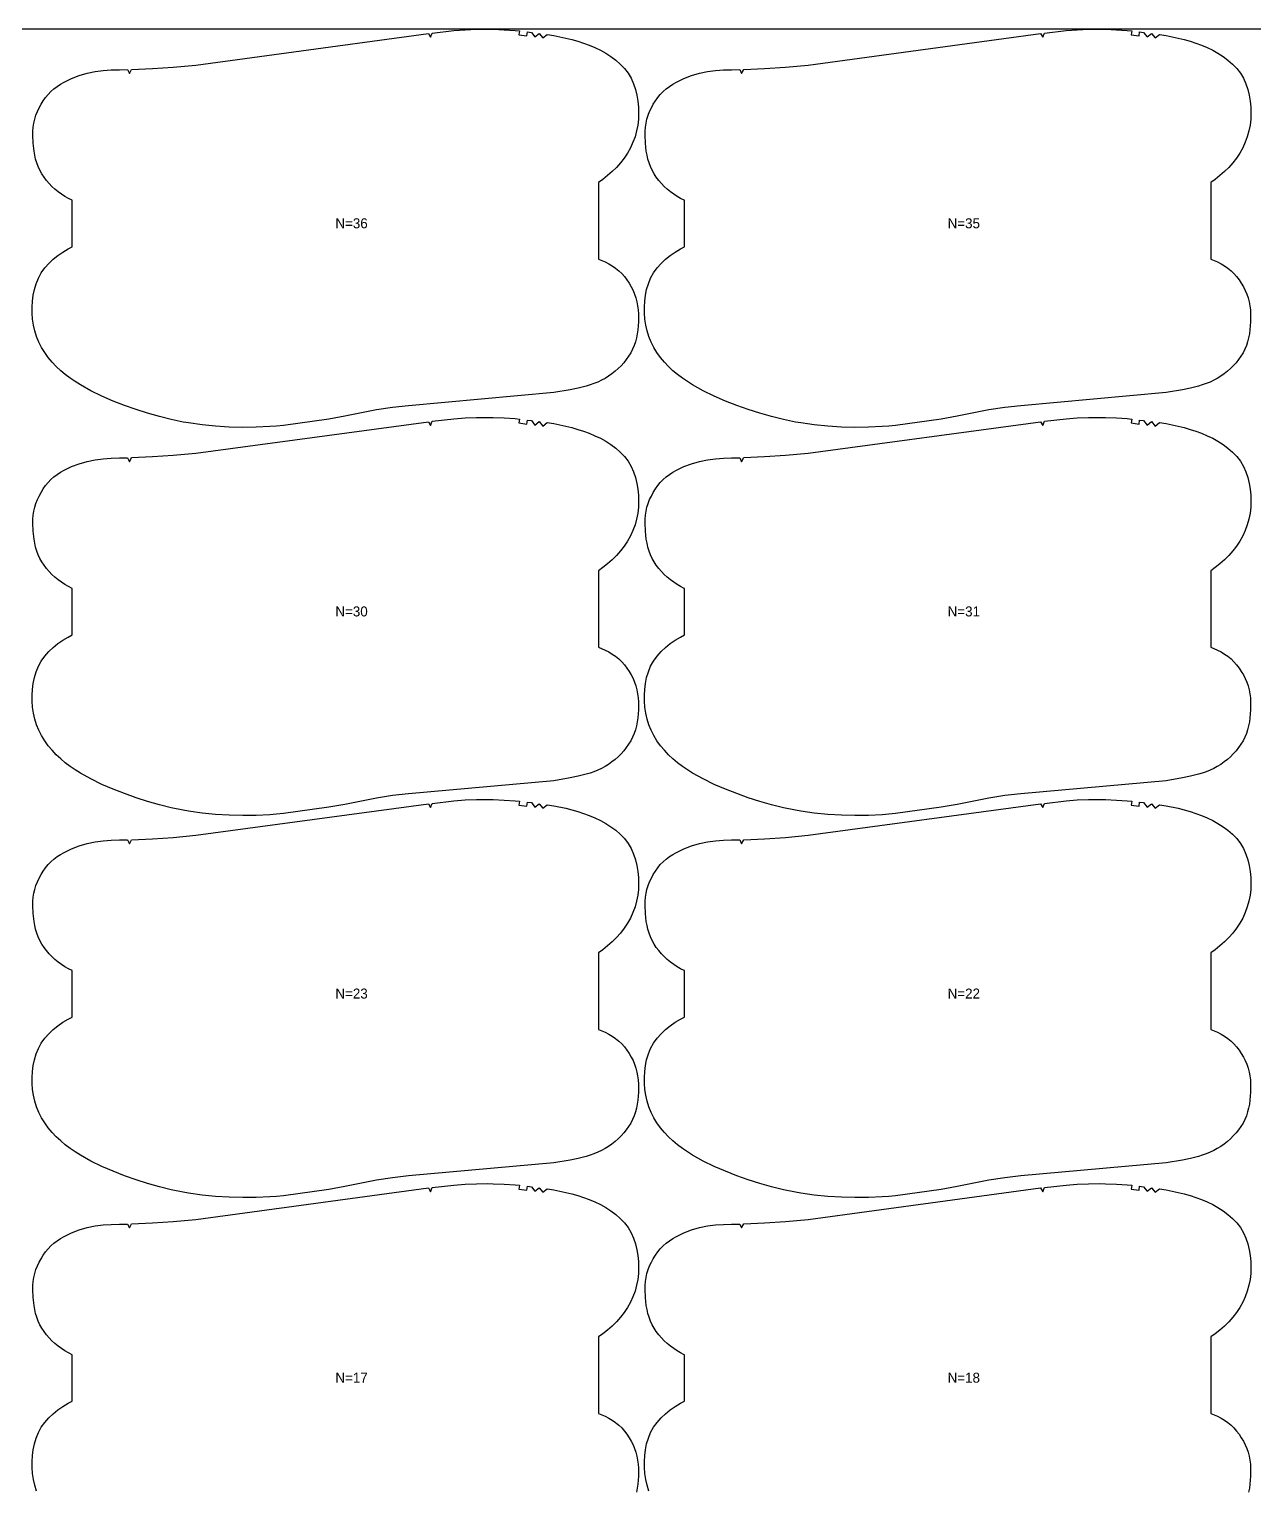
# Model space of a CAD drawing. Header units: inches. Extents: x 0 to 2044, y -95 to 1069.
# Drawn here: x 917 to 1528, y 338 to 1069 of the extents above; entities that cross this region are included whole.
import ezdxf

# ---------------------------------------------------------------- set-up
doc = ezdxf.new("R2010")
doc.units = ezdxf.units.IN

msp = doc.modelspace()

# ---------------------------------------------------------------- linework, layer by layer
at = {"layer": '1'}
for points in [[(-0.2087, -94.9028), (2044.4475, -94.9028), (2044.4475, 1069.0008), (-0.2087, 1069.0008), (-0.2087, -94.9028)], [(1159.3145, 1068.3598), (1161.5194, 1068.1671), (1161.2687, 1066.1828), (1165.2371, 1065.6814), (1165.4879, 1067.6656), (1167.4721, 1067.4149), (1169.2056, 1065.1799), (1171.4405, 1066.9134), (1173.174, 1064.6785), (1175.409, 1066.412), (1178.7821, 1065.8581), (1184.7616, 1064.6025), (1187.7246, 1063.8545), (1190.6623, 1063.0165), (1193.5659, 1062.08), (1196.4277, 1061.0288), (1199.237, 1059.8463), (1201.979, 1058.5212), (1204.6341, 1057.0459), (1207.1873, 1055.4099), (1209.6222, 1053.5983), (1211.8983, 1051.6032), (1213.9753, 1049.4206), (1215.8151, 1047.0361), (1217.3586, 1044.465), (1218.599, 1041.7332), (1219.5537, 1038.8964), (1220.2562, 1035.9871), (1220.7362, 1033.0329), (1221.0123, 1030.0547), (1221.0961, 1027.0719), (1220.9773, 1024.0821), (1220.642, 1021.1091), (1220.0829, 1018.1731), (1219.2862, 1015.2816), (1218.2504, 1012.4702), (1216.984, 1009.748), (1215.5079, 1007.1307), (1213.838, 1004.6193), (1211.9941, 1002.2294), (1209.9919, 999.9677), (1207.8502, 997.83), (1205.5889, 995.8114), (1203.2273, 993.906), (1201.0961, 992.3367), (1201.0961, 954.114), (1204.321, 952.7006), (1206.1501, 951.7526), (1207.9178, 950.7103), (1209.6008, 949.5579), (1211.1759, 948.2797), (1212.6243, 946.868), (1213.9534, 945.3383), (1215.1749, 943.7141), (1216.3006, 942.0188), (1217.3373, 940.2709), (1218.2691, 938.4747), (1219.0755, 936.6297), (1219.7358, 934.7353), (1220.2367, 932.7908), (1220.5913, 930.8097), (1220.8202, 928.8059), (1220.9444, 926.7927), (1220.9367, 922.768), (1220.6094, 918.7573), (1220.3282, 916.7627), (1219.9513, 914.7836), (1219.4582, 912.8327), (1218.8284, 910.9228), (1218.0554, 909.0832), (1217.1401, 907.3004), (1216.094, 905.5787), (1214.9288, 903.9223), (1213.656, 902.3355), (1212.2874, 900.8225), (1210.8345, 899.3876), (1209.3089, 898.035), (1207.7032, 896.7564), (1206.035, 895.5731), (1204.3042, 894.4916), (1202.5107, 893.5187), (1200.6566, 892.6579), (1198.752, 891.8983), (1196.8094, 891.2264), (1194.8411, 890.6279), (1190.8552, 889.6027), (1186.8294, 888.7569), (1178.711, 887.3645), (1106.1482, 880.8132), (1098.1059, 879.9199), (1090.1068, 878.6943), (1074.2379, 875.5355), (1066.278, 874.0943), (1043.5282, 870.9218), (1040.1521, 870.5956), (1036.7666, 870.3614), (1029.9892, 870.0689), (1023.2065, 870), (1016.4224, 870.1628), (1009.6489, 870.5675), (1002.9025, 871.2397), (996.1848, 872.1915), (993.5001, 872.6673), (987.5159, 873.8985), (981.579, 875.3644), (975.7067, 877.0451), (969.8912, 878.9066), (964.1336, 880.9337), (958.4481, 883.1438), (952.8476, 885.5705), (947.3773, 888.2549), (942.0763, 891.238), (939.504, 892.8543), (936.9979, 894.5666), (934.5706, 896.3875), (932.2395, 898.3252), (930.0237, 900.386), (927.943, 902.5756), (926.016, 904.899), (924.2585, 907.35), (922.6911, 909.9135), (921.3294, 912.5893), (920.1951, 915.3625), (919.2969, 918.2241), (918.6346, 921.1385), (918.1946, 924.0979), (917.9705, 927.0817), (917.949, 930.0655), (918.1199, 933.0516), (918.4954, 936.0209), (919.0948, 938.9531), (919.9489, 941.8219), (921.0921, 944.5958), (922.544, 947.2197), (924.2985, 949.6676), (926.2972, 951.922), (928.5015, 953.9963), (930.871, 955.8926), (933.3649, 957.6176), (935.9663, 959.1856), (937.949, 960.2316), (937.949, 983.4799), (937.9168, 983.4935), (936.09, 984.4025), (934.3222, 985.4223), (932.6133, 986.546), (930.9635, 987.7672), (929.3911, 989.0651), (927.8885, 990.4479), (926.4674, 991.9117), (925.1395, 993.4526), (923.9165, 995.0669), (922.8104, 996.7506), (921.8327, 998.5), (920.9953, 1000.3112), (920.2986, 1002.1977), (919.7369, 1004.13), (919.2904, 1006.0945), (918.939, 1008.078), (918.4705, 1012.0746), (918.3209, 1016.0965), (918.374, 1018.1129), (918.5321, 1020.1236), (918.8165, 1022.1158), (919.2485, 1024.0768), (919.8416, 1025.9934), (920.5824, 1027.8657), (921.4503, 1029.6936), (922.4247, 1031.477), (923.4899, 1033.211), (924.6534, 1034.8772), (925.9277, 1036.4528), (927.3254, 1037.9148), (928.8544, 1039.2477), (930.4957, 1040.4588), (932.2256, 1041.5628), (934.0201, 1042.5747), (937.7268, 1044.3577), (941.5657, 1045.8292), (945.5062, 1046.9857), (949.5178, 1047.8236), (953.5072, 1048.3468), (957.526, 1048.6346), (961.5649, 1048.7633), (965.6143, 1048.8094), (966.5627, 1046.8378), (967.6182, 1048.8877), (978.0786, 1049.3995), (988.5294, 1050.0795), (999.791, 1051.1214), (1115.9908, 1066.8341), (1117.1, 1064.953), (1117.9763, 1067.0717), (1128.7054, 1068.3005), (1134.3391, 1068.7653), (1139.9876, 1068.963), (1145.6451, 1069.0008), (1148.3738, 1068.9629), (1153.8463, 1068.7014), (1159.3145, 1068.3598)], [(1465.2975, 1068.3598), (1467.5024, 1068.1671), (1467.2517, 1066.1828), (1471.2201, 1065.6814), (1471.4709, 1067.6656), (1473.4551, 1067.4149), (1475.1886, 1065.1799), (1477.4235, 1066.9134), (1479.157, 1064.6785), (1481.392, 1066.412), (1484.7651, 1065.8581), (1490.7446, 1064.6025), (1493.7076, 1063.8545), (1496.6453, 1063.0165), (1499.5489, 1062.08), (1502.4107, 1061.0288), (1505.22, 1059.8463), (1507.962, 1058.5212), (1510.6171, 1057.0459), (1513.1703, 1055.4099), (1515.6052, 1053.5983), (1517.8813, 1051.6032), (1519.9583, 1049.4206), (1521.7981, 1047.0361), (1523.3416, 1044.465), (1524.582, 1041.7332), (1525.5367, 1038.8964), (1526.2392, 1035.9871), (1526.7192, 1033.0329), (1526.9953, 1030.0547), (1527.0791, 1027.0719), (1526.9603, 1024.0821), (1526.625, 1021.1091), (1526.0659, 1018.1731), (1525.2692, 1015.2816), (1524.2334, 1012.4702), (1522.967, 1009.748), (1521.4909, 1007.1307), (1519.821, 1004.6193), (1517.9771, 1002.2294), (1515.9749, 999.9677), (1513.8332, 997.83), (1511.5719, 995.8114), (1509.2103, 993.906), (1507.0791, 992.3367), (1507.0791, 954.114), (1510.304, 952.7006), (1512.1331, 951.7526), (1513.9008, 950.7103), (1515.5838, 949.5579), (1517.1589, 948.2797), (1518.6073, 946.868), (1519.9364, 945.3383), (1521.1579, 943.7141), (1522.2836, 942.0188), (1523.3203, 940.2709), (1524.2521, 938.4747), (1525.0585, 936.6297), (1525.7188, 934.7353), (1526.2197, 932.7908), (1526.5743, 930.8097), (1526.8032, 928.8059), (1526.9274, 926.7927), (1526.9197, 922.768), (1526.5924, 918.7573), (1526.3112, 916.7627), (1525.9343, 914.7836), (1525.4412, 912.8327), (1524.8114, 910.9228), (1524.0384, 909.0832), (1523.1231, 907.3004), (1522.077, 905.5787), (1520.9118, 903.9223), (1519.639, 902.3355), (1518.2704, 900.8225), (1516.8175, 899.3876), (1515.2919, 898.035), (1513.6862, 896.7564), (1512.018, 895.5731), (1510.2872, 894.4916), (1508.4937, 893.5187), (1506.6396, 892.6579), (1504.735, 891.8983), (1502.7924, 891.2264), (1500.8241, 890.6279), (1496.8382, 889.6027), (1492.8124, 888.7569), (1484.694, 887.3645), (1412.1312, 880.8132), (1404.0889, 879.9199), (1396.0898, 878.6943), (1380.2209, 875.5355), (1372.261, 874.0943), (1349.5112, 870.9218), (1346.1351, 870.5956), (1342.7496, 870.3614), (1335.9722, 870.0689), (1329.1895, 870), (1322.4054, 870.1628), (1315.6319, 870.5675), (1308.8855, 871.2397), (1302.1678, 872.1915), (1299.4831, 872.6673), (1293.4989, 873.8985), (1287.562, 875.3644), (1281.6897, 877.0451), (1275.8742, 878.9066), (1270.1166, 880.9337), (1264.4311, 883.1438), (1258.8306, 885.5705), (1253.3603, 888.2549), (1248.0593, 891.238), (1245.487, 892.8543), (1242.9809, 894.5666), (1240.5536, 896.3875), (1238.2225, 898.3252), (1236.0067, 900.386), (1233.926, 902.5756), (1231.999, 904.899), (1230.2415, 907.35), (1228.6741, 909.9135), (1227.3124, 912.5893), (1226.1781, 915.3625), (1225.2799, 918.2241), (1224.6176, 921.1385), (1224.1776, 924.0979), (1223.9535, 927.0817), (1223.932, 930.0655), (1224.1029, 933.0516), (1224.4784, 936.0209), (1225.0778, 938.9531), (1225.9319, 941.8219), (1227.0751, 944.5958), (1228.527, 947.2197), (1230.2815, 949.6676), (1232.2802, 951.922), (1234.4845, 953.9963), (1236.854, 955.8926), (1239.3479, 957.6176), (1241.9493, 959.1856), (1243.932, 960.2316), (1243.932, 983.4799), (1243.8998, 983.4935), (1242.073, 984.4025), (1240.3052, 985.4223), (1238.5963, 986.546), (1236.9465, 987.7672), (1235.3741, 989.0651), (1233.8715, 990.4479), (1232.4504, 991.9117), (1231.1225, 993.4526), (1229.8995, 995.0669), (1228.7934, 996.7506), (1227.8157, 998.5), (1226.9783, 1000.3112), (1226.2816, 1002.1977), (1225.7199, 1004.13), (1225.2734, 1006.0945), (1224.922, 1008.078), (1224.4535, 1012.0746), (1224.3039, 1016.0965), (1224.357, 1018.1129), (1224.5151, 1020.1236), (1224.7995, 1022.1158), (1225.2315, 1024.0768), (1225.8246, 1025.9934), (1226.5654, 1027.8657), (1227.4333, 1029.6936), (1228.4077, 1031.477), (1229.4729, 1033.211), (1230.6364, 1034.8772), (1231.9107, 1036.4528), (1233.3084, 1037.9148), (1234.8374, 1039.2477), (1236.4787, 1040.4588), (1238.2086, 1041.5628), (1240.0031, 1042.5747), (1243.7098, 1044.3577), (1247.5487, 1045.8292), (1251.4892, 1046.9857), (1255.5008, 1047.8236), (1259.4902, 1048.3468), (1263.509, 1048.6346), (1267.5479, 1048.7633), (1271.5973, 1048.8094), (1272.5457, 1046.8378), (1273.6012, 1048.8877), (1284.0616, 1049.3995), (1294.5124, 1050.0795), (1305.774, 1051.1214), (1421.9738, 1066.8341), (1423.083, 1064.953), (1423.9593, 1067.0717), (1434.6884, 1068.3005), (1440.3221, 1068.7653), (1445.9706, 1068.963), (1451.6281, 1069.0008), (1454.3568, 1068.9629), (1459.8293, 1068.7014), (1465.2975, 1068.3598)], [(1159.3145, 874.3598), (1161.5194, 874.1671), (1161.2687, 872.1828), (1165.2371, 871.6814), (1165.4879, 873.6656), (1167.4721, 873.4149), (1169.2056, 871.1799), (1171.4405, 872.9134), (1173.174, 870.6785), (1175.409, 872.412), (1178.7821, 871.8581), (1184.7616, 870.6025), (1187.7246, 869.8545), (1190.6623, 869.0165), (1193.5659, 868.08), (1196.4277, 867.0288), (1199.237, 865.8463), (1201.979, 864.5212), (1204.6341, 863.0459), (1207.1873, 861.4099), (1209.6222, 859.5983), (1211.8983, 857.6032), (1213.9753, 855.4206), (1215.8151, 853.0361), (1217.3586, 850.465), (1218.599, 847.7332), (1219.5537, 844.8964), (1220.2562, 841.9871), (1220.7362, 839.0329), (1221.0123, 836.0547), (1221.0961, 833.0719), (1220.9773, 830.0821), (1220.642, 827.1091), (1220.0829, 824.1731), (1219.2862, 821.2816), (1218.2504, 818.4702), (1216.984, 815.748), (1215.5079, 813.1307), (1213.838, 810.6193), (1211.9941, 808.2294), (1209.9919, 805.9677), (1207.8502, 803.83), (1205.5889, 801.8114), (1203.2273, 799.906), (1201.0961, 798.3367), (1201.0961, 760.114), (1204.321, 758.7006), (1206.1501, 757.7526), (1207.9178, 756.7103), (1209.6008, 755.5579), (1211.1759, 754.2797), (1212.6243, 752.868), (1213.9534, 751.3383), (1215.1749, 749.7141), (1216.3006, 748.0188), (1217.3373, 746.2709), (1218.2691, 744.4747), (1219.0755, 742.6297), (1219.7358, 740.7353), (1220.2367, 738.7908), (1220.5913, 736.8097), (1220.8202, 734.8059), (1220.9444, 732.7927), (1220.9367, 728.768), (1220.6094, 724.7573), (1220.3282, 722.7627), (1219.9513, 720.7836), (1219.4582, 718.8327), (1218.8284, 716.9228), (1218.0554, 715.0832), (1217.1401, 713.3004), (1216.094, 711.5787), (1214.9288, 709.9223), (1213.656, 708.3355), (1212.2874, 706.8225), (1210.8345, 705.3876), (1209.3089, 704.035), (1207.7032, 702.7564), (1206.035, 701.5731), (1204.3042, 700.4916), (1202.5107, 699.5187), (1200.6566, 698.6579), (1198.752, 697.8983), (1196.8094, 697.2264), (1194.8411, 696.6279), (1190.8552, 695.6027), (1186.8294, 694.7569), (1178.711, 693.3645), (1106.1482, 686.8132), (1098.1059, 685.9199), (1090.1068, 684.6943), (1074.2379, 681.5355), (1066.278, 680.0943), (1043.5282, 676.9218), (1040.1521, 676.5956), (1036.7666, 676.3614), (1029.9892, 676.0689), (1023.2065, 676), (1016.4224, 676.1628), (1009.6489, 676.5675), (1002.9025, 677.2397), (996.1848, 678.1915), (993.5001, 678.6673), (987.5159, 679.8985), (981.579, 681.3644), (975.7067, 683.0451), (969.8912, 684.9066), (964.1336, 686.9337), (958.4481, 689.1438), (952.8476, 691.5705), (947.3773, 694.2549), (942.0763, 697.238), (939.504, 698.8543), (936.9979, 700.5666), (934.5706, 702.3875), (932.2395, 704.3252), (930.0237, 706.386), (927.943, 708.5756), (926.016, 710.899), (924.2585, 713.35), (922.6911, 715.9135), (921.3294, 718.5893), (920.1951, 721.3625), (919.2969, 724.2241), (918.6346, 727.1385), (918.1946, 730.0979), (917.9705, 733.0817), (917.949, 736.0655), (918.1199, 739.0516), (918.4954, 742.0209), (919.0948, 744.9531), (919.9489, 747.8219), (921.0921, 750.5958), (922.544, 753.2197), (924.2985, 755.6676), (926.2972, 757.922), (928.5015, 759.9963), (930.871, 761.8926), (933.3649, 763.6176), (935.9663, 765.1856), (937.949, 766.2316), (937.949, 789.4799), (937.9168, 789.4935), (936.09, 790.4025), (934.3222, 791.4223), (932.6133, 792.546), (930.9635, 793.7672), (929.3911, 795.0651), (927.8885, 796.4479), (926.4674, 797.9117), (925.1395, 799.4526), (923.9165, 801.0669), (922.8104, 802.7506), (921.8327, 804.5), (920.9953, 806.3112), (920.2986, 808.1977), (919.7369, 810.13), (919.2904, 812.0945), (918.939, 814.078), (918.4705, 818.0746), (918.3209, 822.0965), (918.374, 824.1129), (918.5321, 826.1236), (918.8165, 828.1158), (919.2485, 830.0768), (919.8416, 831.9934), (920.5824, 833.8657), (921.4503, 835.6936), (922.4247, 837.477), (923.4899, 839.211), (924.6534, 840.8772), (925.9277, 842.4528), (927.3254, 843.9148), (928.8544, 845.2477), (930.4957, 846.4588), (932.2256, 847.5628), (934.0201, 848.5747), (937.7268, 850.3577), (941.5657, 851.8292), (945.5062, 852.9857), (949.5178, 853.8236), (953.5072, 854.3468), (957.526, 854.6346), (961.5649, 854.7633), (965.6143, 854.8094), (966.5627, 852.8378), (967.6182, 854.8877), (978.0786, 855.3995), (988.5294, 856.0795), (999.791, 857.1214), (1115.9908, 872.8341), (1117.1, 870.953), (1117.9763, 873.0717), (1128.7054, 874.3005), (1134.3391, 874.7653), (1139.9876, 874.963), (1145.6451, 875.0008), (1148.3738, 874.9629), (1153.8463, 874.7014), (1159.3145, 874.3598)], [(1465.2975, 874.3598), (1467.5024, 874.1671), (1467.2517, 872.1828), (1471.2201, 871.6814), (1471.4709, 873.6656), (1473.4551, 873.4149), (1475.1886, 871.1799), (1477.4235, 872.9134), (1479.157, 870.6785), (1481.392, 872.412), (1484.7651, 871.8581), (1490.7446, 870.6025), (1493.7076, 869.8545), (1496.6453, 869.0165), (1499.5489, 868.08), (1502.4107, 867.0288), (1505.22, 865.8463), (1507.962, 864.5212), (1510.6171, 863.0459), (1513.1703, 861.4099), (1515.6052, 859.5983), (1517.8813, 857.6032), (1519.9583, 855.4206), (1521.7981, 853.0361), (1523.3416, 850.465), (1524.582, 847.7332), (1525.5367, 844.8964), (1526.2392, 841.9871), (1526.7192, 839.0329), (1526.9953, 836.0547), (1527.0791, 833.0719), (1526.9603, 830.0821), (1526.625, 827.1091), (1526.0659, 824.1731), (1525.2692, 821.2816), (1524.2334, 818.4702), (1522.967, 815.748), (1521.4909, 813.1307), (1519.821, 810.6193), (1517.9771, 808.2294), (1515.9749, 805.9677), (1513.8332, 803.83), (1511.5719, 801.8114), (1509.2103, 799.906), (1507.0791, 798.3367), (1507.0791, 760.114), (1510.304, 758.7006), (1512.1331, 757.7526), (1513.9008, 756.7103), (1515.5838, 755.5579), (1517.1589, 754.2797), (1518.6073, 752.868), (1519.9364, 751.3383), (1521.1579, 749.7141), (1522.2836, 748.0188), (1523.3203, 746.2709), (1524.2521, 744.4747), (1525.0585, 742.6297), (1525.7188, 740.7353), (1526.2197, 738.7908), (1526.5743, 736.8097), (1526.8032, 734.8059), (1526.9274, 732.7927), (1526.9197, 728.768), (1526.5924, 724.7573), (1526.3112, 722.7627), (1525.9343, 720.7836), (1525.4412, 718.8327), (1524.8114, 716.9228), (1524.0384, 715.0832), (1523.1231, 713.3004), (1522.077, 711.5787), (1520.9118, 709.9223), (1519.639, 708.3355), (1518.2704, 706.8225), (1516.8175, 705.3876), (1515.2919, 704.035), (1513.6862, 702.7564), (1512.018, 701.5731), (1510.2872, 700.4916), (1508.4937, 699.5187), (1506.6396, 698.6579), (1504.735, 697.8983), (1502.7924, 697.2264), (1500.8241, 696.6279), (1496.8382, 695.6027), (1492.8124, 694.7569), (1484.694, 693.3645), (1412.1312, 686.8132), (1404.0889, 685.9199), (1396.0898, 684.6943), (1380.2209, 681.5355), (1372.261, 680.0943), (1349.5112, 676.9218), (1346.1351, 676.5956), (1342.7496, 676.3614), (1335.9722, 676.0689), (1329.1895, 676), (1322.4054, 676.1628), (1315.6319, 676.5675), (1308.8855, 677.2397), (1302.1678, 678.1915), (1299.4831, 678.6673), (1293.4989, 679.8985), (1287.562, 681.3644), (1281.6897, 683.0451), (1275.8742, 684.9066), (1270.1166, 686.9337), (1264.4311, 689.1438), (1258.8306, 691.5705), (1253.3603, 694.2549), (1248.0593, 697.238), (1245.487, 698.8543), (1242.9809, 700.5666), (1240.5536, 702.3875), (1238.2225, 704.3252), (1236.0067, 706.386), (1233.926, 708.5756), (1231.999, 710.899), (1230.2415, 713.35), (1228.6741, 715.9135), (1227.3124, 718.5893), (1226.1781, 721.3625), (1225.2799, 724.2241), (1224.6176, 727.1385), (1224.1776, 730.0979), (1223.9535, 733.0817), (1223.932, 736.0655), (1224.1029, 739.0516), (1224.4784, 742.0209), (1225.0778, 744.9531), (1225.9319, 747.8219), (1227.0751, 750.5958), (1228.527, 753.2197), (1230.2815, 755.6676), (1232.2802, 757.922), (1234.4845, 759.9963), (1236.854, 761.8926), (1239.3479, 763.6176), (1241.9493, 765.1856), (1243.932, 766.2316), (1243.932, 789.4799), (1243.8998, 789.4935), (1242.073, 790.4025), (1240.3052, 791.4223), (1238.5963, 792.546), (1236.9465, 793.7672), (1235.3741, 795.0651), (1233.8715, 796.4479), (1232.4504, 797.9117), (1231.1225, 799.4526), (1229.8995, 801.0669), (1228.7934, 802.7506), (1227.8157, 804.5), (1226.9783, 806.3112), (1226.2816, 808.1977), (1225.7199, 810.13), (1225.2734, 812.0945), (1224.922, 814.078), (1224.4535, 818.0746), (1224.3039, 822.0965), (1224.357, 824.1129), (1224.5151, 826.1236), (1224.7995, 828.1158), (1225.2315, 830.0768), (1225.8246, 831.9934), (1226.5654, 833.8657), (1227.4333, 835.6936), (1228.4077, 837.477), (1229.4729, 839.211), (1230.6364, 840.8772), (1231.9107, 842.4528), (1233.3084, 843.9148), (1234.8374, 845.2477), (1236.4787, 846.4588), (1238.2086, 847.5628), (1240.0031, 848.5747), (1243.7098, 850.3577), (1247.5487, 851.8292), (1251.4892, 852.9857), (1255.5008, 853.8236), (1259.4902, 854.3468), (1263.509, 854.6346), (1267.5479, 854.7633), (1271.5973, 854.8094), (1272.5457, 852.8378), (1273.6012, 854.8877), (1284.0616, 855.3995), (1294.5124, 856.0795), (1305.774, 857.1214), (1421.9738, 872.8341), (1423.083, 870.953), (1423.9593, 873.0717), (1434.6884, 874.3005), (1440.3221, 874.7653), (1445.9706, 874.963), (1451.6281, 875.0008), (1454.3568, 874.9629), (1459.8293, 874.7014), (1465.2975, 874.3598)], [(1159.3145, 683.3598), (1161.5194, 683.1671), (1161.2687, 681.1828), (1165.2371, 680.6814), (1165.4879, 682.6656), (1167.4721, 682.4149), (1169.2056, 680.1799), (1171.4405, 681.9134), (1173.174, 679.6785), (1175.409, 681.412), (1178.7821, 680.8581), (1184.7616, 679.6025), (1187.7246, 678.8545), (1190.6623, 678.0165), (1193.5659, 677.08), (1196.4277, 676.0288), (1199.237, 674.8463), (1201.979, 673.5212), (1204.6341, 672.0459), (1207.1873, 670.4099), (1209.6222, 668.5983), (1211.8983, 666.6032), (1213.9753, 664.4206), (1215.8151, 662.0361), (1217.3586, 659.465), (1218.599, 656.7332), (1219.5537, 653.8964), (1220.2562, 650.9871), (1220.7362, 648.0329), (1221.0123, 645.0547), (1221.0961, 642.0719), (1220.9773, 639.0821), (1220.642, 636.1091), (1220.0829, 633.1731), (1219.2862, 630.2816), (1218.2504, 627.4702), (1216.984, 624.748), (1215.5079, 622.1307), (1213.838, 619.6193), (1211.9941, 617.2294), (1209.9919, 614.9677), (1207.8502, 612.83), (1205.5889, 610.8114), (1203.2273, 608.906), (1201.0961, 607.3367), (1201.0961, 569.114), (1204.321, 567.7006), (1206.1501, 566.7526), (1207.9178, 565.7103), (1209.6008, 564.5579), (1211.1759, 563.2797), (1212.6243, 561.868), (1213.9534, 560.3383), (1215.1749, 558.7141), (1216.3006, 557.0188), (1217.3373, 555.2709), (1218.2691, 553.4747), (1219.0755, 551.6297), (1219.7358, 549.7353), (1220.2367, 547.7908), (1220.5913, 545.8097), (1220.8202, 543.8059), (1220.9444, 541.7927), (1220.9367, 537.768), (1220.6094, 533.7573), (1220.3282, 531.7627), (1219.9513, 529.7836), (1219.4582, 527.8327), (1218.8284, 525.9228), (1218.0554, 524.0832), (1217.1401, 522.3004), (1216.094, 520.5787), (1214.9288, 518.9223), (1213.656, 517.3355), (1212.2874, 515.8225), (1210.8345, 514.3876), (1209.3089, 513.035), (1207.7032, 511.7564), (1206.035, 510.5731), (1204.3042, 509.4916), (1202.5107, 508.5187), (1200.6566, 507.6579), (1198.752, 506.8983), (1196.8094, 506.2264), (1194.8411, 505.6279), (1190.8552, 504.6027), (1186.8294, 503.7569), (1178.711, 502.3645), (1106.1482, 495.8132), (1098.1059, 494.9199), (1090.1068, 493.6943), (1074.2379, 490.5355), (1066.278, 489.0943), (1043.5282, 485.9218), (1040.1521, 485.5956), (1036.7666, 485.3614), (1029.9892, 485.0689), (1023.2065, 485), (1016.4224, 485.1628), (1009.6489, 485.5675), (1002.9025, 486.2397), (996.1848, 487.1915), (993.5001, 487.6673), (987.5159, 488.8985), (981.579, 490.3644), (975.7067, 492.0451), (969.8912, 493.9066), (964.1336, 495.9337), (958.4481, 498.1438), (952.8476, 500.5705), (947.3773, 503.2549), (942.0763, 506.238), (939.504, 507.8543), (936.9979, 509.5666), (934.5706, 511.3875), (932.2395, 513.3252), (930.0237, 515.386), (927.943, 517.5756), (926.016, 519.899), (924.2585, 522.35), (922.6911, 524.9135), (921.3294, 527.5893), (920.1951, 530.3625), (919.2969, 533.2241), (918.6346, 536.1385), (918.1946, 539.0979), (917.9705, 542.0817), (917.949, 545.0655), (918.1199, 548.0516), (918.4954, 551.0209), (919.0948, 553.9531), (919.9489, 556.8219), (921.0921, 559.5958), (922.544, 562.2197), (924.2985, 564.6676), (926.2972, 566.922), (928.5015, 568.9963), (930.871, 570.8926), (933.3649, 572.6176), (935.9663, 574.1856), (937.949, 575.2316), (937.949, 598.4799), (937.9168, 598.4935), (936.09, 599.4025), (934.3222, 600.4223), (932.6133, 601.546), (930.9635, 602.7672), (929.3911, 604.0651), (927.8885, 605.4479), (926.4674, 606.9117), (925.1395, 608.4526), (923.9165, 610.0669), (922.8104, 611.7506), (921.8327, 613.5), (920.9953, 615.3112), (920.2986, 617.1977), (919.7369, 619.13), (919.2904, 621.0945), (918.939, 623.078), (918.4705, 627.0746), (918.3209, 631.0965), (918.374, 633.1129), (918.5321, 635.1236), (918.8165, 637.1158), (919.2485, 639.0768), (919.8416, 640.9934), (920.5824, 642.8657), (921.4503, 644.6936), (922.4247, 646.477), (923.4899, 648.211), (924.6534, 649.8772), (925.9277, 651.4528), (927.3254, 652.9148), (928.8544, 654.2477), (930.4957, 655.4588), (932.2256, 656.5628), (934.0201, 657.5747), (937.7268, 659.3577), (941.5657, 660.8292), (945.5062, 661.9857), (949.5178, 662.8236), (953.5072, 663.3468), (957.526, 663.6346), (961.5649, 663.7633), (965.6143, 663.8094), (966.5627, 661.8378), (967.6182, 663.8877), (978.0786, 664.3995), (988.5294, 665.0795), (999.791, 666.1214), (1115.9908, 681.8341), (1117.1, 679.953), (1117.9763, 682.0717), (1128.7054, 683.3005), (1134.3391, 683.7653), (1139.9876, 683.963), (1145.6451, 684.0008), (1148.3738, 683.9629), (1153.8463, 683.7014), (1159.3145, 683.3598)], [(1465.2975, 683.3598), (1467.5024, 683.1671), (1467.2517, 681.1828), (1471.2201, 680.6814), (1471.4709, 682.6656), (1473.4551, 682.4149), (1475.1886, 680.1799), (1477.4235, 681.9134), (1479.157, 679.6785), (1481.392, 681.412), (1484.7651, 680.8581), (1490.7446, 679.6025), (1493.7076, 678.8545), (1496.6453, 678.0165), (1499.5489, 677.08), (1502.4107, 676.0288), (1505.22, 674.8463), (1507.962, 673.5212), (1510.6171, 672.0459), (1513.1703, 670.4099), (1515.6052, 668.5983), (1517.8813, 666.6032), (1519.9583, 664.4206), (1521.7981, 662.0361), (1523.3416, 659.465), (1524.582, 656.7332), (1525.5367, 653.8964), (1526.2392, 650.9871), (1526.7192, 648.0329), (1526.9953, 645.0547), (1527.0791, 642.0719), (1526.9603, 639.0821), (1526.625, 636.1091), (1526.0659, 633.1731), (1525.2692, 630.2816), (1524.2334, 627.4702), (1522.967, 624.748), (1521.4909, 622.1307), (1519.821, 619.6193), (1517.9771, 617.2294), (1515.9749, 614.9677), (1513.8332, 612.83), (1511.5719, 610.8114), (1509.2103, 608.906), (1507.0791, 607.3367), (1507.0791, 569.114), (1510.304, 567.7006), (1512.1331, 566.7526), (1513.9008, 565.7103), (1515.5838, 564.5579), (1517.1589, 563.2797), (1518.6073, 561.868), (1519.9364, 560.3383), (1521.1579, 558.7141), (1522.2836, 557.0188), (1523.3203, 555.2709), (1524.2521, 553.4747), (1525.0585, 551.6297), (1525.7188, 549.7353), (1526.2197, 547.7908), (1526.5743, 545.8097), (1526.8032, 543.8059), (1526.9274, 541.7927), (1526.9197, 537.768), (1526.5924, 533.7573), (1526.3112, 531.7627), (1525.9343, 529.7836), (1525.4412, 527.8327), (1524.8114, 525.9228), (1524.0384, 524.0832), (1523.1231, 522.3004), (1522.077, 520.5787), (1520.9118, 518.9223), (1519.639, 517.3355), (1518.2704, 515.8225), (1516.8175, 514.3876), (1515.2919, 513.035), (1513.6862, 511.7564), (1512.018, 510.5731), (1510.2872, 509.4916), (1508.4937, 508.5187), (1506.6396, 507.6579), (1504.735, 506.8983), (1502.7924, 506.2264), (1500.8241, 505.6279), (1496.8382, 504.6027), (1492.8124, 503.7569), (1484.694, 502.3645), (1412.1312, 495.8132), (1404.0889, 494.9199), (1396.0898, 493.6943), (1380.2209, 490.5355), (1372.261, 489.0943), (1349.5112, 485.9218), (1346.1351, 485.5956), (1342.7496, 485.3614), (1335.9722, 485.0689), (1329.1895, 485), (1322.4054, 485.1628), (1315.6319, 485.5675), (1308.8855, 486.2397), (1302.1678, 487.1915), (1299.4831, 487.6673), (1293.4989, 488.8985), (1287.562, 490.3644), (1281.6897, 492.0451), (1275.8742, 493.9066), (1270.1166, 495.9337), (1264.4311, 498.1438), (1258.8306, 500.5705), (1253.3603, 503.2549), (1248.0593, 506.238), (1245.487, 507.8543), (1242.9809, 509.5666), (1240.5536, 511.3875), (1238.2225, 513.3252), (1236.0067, 515.386), (1233.926, 517.5756), (1231.999, 519.899), (1230.2415, 522.35), (1228.6741, 524.9135), (1227.3124, 527.5893), (1226.1781, 530.3625), (1225.2799, 533.2241), (1224.6176, 536.1385), (1224.1776, 539.0979), (1223.9535, 542.0817), (1223.932, 545.0655), (1224.1029, 548.0516), (1224.4784, 551.0209), (1225.0778, 553.9531), (1225.9319, 556.8219), (1227.0751, 559.5958), (1228.527, 562.2197), (1230.2815, 564.6676), (1232.2802, 566.922), (1234.4845, 568.9963), (1236.854, 570.8926), (1239.3479, 572.6176), (1241.9493, 574.1856), (1243.932, 575.2316), (1243.932, 598.4799), (1243.8998, 598.4935), (1242.073, 599.4025), (1240.3052, 600.4223), (1238.5963, 601.546), (1236.9465, 602.7672), (1235.3741, 604.0651), (1233.8715, 605.4479), (1232.4504, 606.9117), (1231.1225, 608.4526), (1229.8995, 610.0669), (1228.7934, 611.7506), (1227.8157, 613.5), (1226.9783, 615.3112), (1226.2816, 617.1977), (1225.7199, 619.13), (1225.2734, 621.0945), (1224.922, 623.078), (1224.4535, 627.0746), (1224.3039, 631.0965), (1224.357, 633.1129), (1224.5151, 635.1236), (1224.7995, 637.1158), (1225.2315, 639.0768), (1225.8246, 640.9934), (1226.5654, 642.8657), (1227.4333, 644.6936), (1228.4077, 646.477), (1229.4729, 648.211), (1230.6364, 649.8772), (1231.9107, 651.4528), (1233.3084, 652.9148), (1234.8374, 654.2477), (1236.4787, 655.4588), (1238.2086, 656.5628), (1240.0031, 657.5747), (1243.7098, 659.3577), (1247.5487, 660.8292), (1251.4892, 661.9857), (1255.5008, 662.8236), (1259.4902, 663.3468), (1263.509, 663.6346), (1267.5479, 663.7633), (1271.5973, 663.8094), (1272.5457, 661.8378), (1273.6012, 663.8877), (1284.0616, 664.3995), (1294.5124, 665.0795), (1305.774, 666.1214), (1421.9738, 681.8341), (1423.083, 679.953), (1423.9593, 682.0717), (1434.6884, 683.3005), (1440.3221, 683.7653), (1445.9706, 683.963), (1451.6281, 684.0008), (1454.3568, 683.9629), (1459.8293, 683.7014), (1465.2975, 683.3598)]]:
    msp.add_lwpolyline(points, close=True, dxfattribs=at)
for points in [[(920.1951, 338.3625), (919.2969, 341.2241), (918.6346, 344.1385), (918.1946, 347.0979), (917.9705, 350.0817), (917.949, 353.0655), (918.1199, 356.0516), (918.4954, 359.0209), (919.0948, 361.9531), (919.9489, 364.8219), (921.0921, 367.5958), (922.544, 370.2197), (924.2985, 372.6676), (926.2972, 374.922), (928.5015, 376.9963), (930.871, 378.8926), (933.3649, 380.6176), (935.9663, 382.1856), (937.949, 383.2316), (937.949, 406.4799), (937.9168, 406.4935), (936.09, 407.4025), (934.3222, 408.4223), (932.6133, 409.546), (930.9635, 410.7672), (929.3911, 412.0651), (927.8885, 413.4479), (926.4674, 414.9117), (925.1395, 416.4526), (923.9165, 418.0669), (922.8104, 419.7506), (921.8327, 421.5), (920.9953, 423.3112), (920.2986, 425.1977), (919.7369, 427.13), (919.2904, 429.0945), (918.939, 431.078), (918.4705, 435.0746), (918.3209, 439.0965), (918.374, 441.1129), (918.5321, 443.1236), (918.8165, 445.1158), (919.2485, 447.0768), (919.8416, 448.9934), (920.5824, 450.8657), (921.4503, 452.6936), (922.4247, 454.477), (923.4899, 456.211), (924.6534, 457.8772), (925.9277, 459.4528), (927.3254, 460.9148), (928.8544, 462.2477), (930.4957, 463.4588), (932.2256, 464.5628), (934.0201, 465.5747), (937.7268, 467.3577), (941.5657, 468.8292), (945.5062, 469.9857), (949.5178, 470.8236), (953.5072, 471.3468), (957.526, 471.6346), (961.5649, 471.7633), (965.6143, 471.8094), (966.5627, 469.8378), (967.6182, 471.8877), (978.0786, 472.3995), (988.5294, 473.0795), (999.791, 474.1214), (1115.9908, 489.8341), (1117.1, 487.953), (1117.9763, 490.0717), (1128.7054, 491.3005), (1134.3391, 491.7653), (1139.9876, 491.963), (1145.6451, 492.0008), (1148.3738, 491.9629), (1153.8463, 491.7014), (1159.3145, 491.3598), (1159.3145, 491.3598), (1161.5194, 491.1671), (1161.2687, 489.1828), (1165.2371, 488.6814), (1165.4879, 490.6656), (1167.4721, 490.4149), (1169.2056, 488.1799), (1171.4405, 489.9134), (1173.174, 487.6785), (1175.409, 489.412), (1178.7821, 488.8581), (1184.7616, 487.6025), (1187.7246, 486.8545), (1190.6623, 486.0165), (1193.5659, 485.08), (1196.4277, 484.0288), (1199.237, 482.8463), (1201.979, 481.5212), (1204.6341, 480.0459), (1207.1873, 478.4099), (1209.6222, 476.5983), (1211.8983, 474.6032), (1213.9753, 472.4206), (1215.8151, 470.0361), (1217.3586, 467.465), (1218.599, 464.7332), (1219.5537, 461.8964), (1220.2562, 458.9871), (1220.7362, 456.0329), (1221.0123, 453.0547), (1221.0961, 450.0719), (1220.9773, 447.0821), (1220.642, 444.1091), (1220.0829, 441.1731), (1219.2862, 438.2816), (1218.2504, 435.4702), (1216.984, 432.748), (1215.5079, 430.1307), (1213.838, 427.6193), (1211.9941, 425.2294), (1209.9919, 422.9677), (1207.8502, 420.83), (1205.5889, 418.8114), (1203.2273, 416.906), (1201.0961, 415.3367), (1201.0961, 377.114), (1204.321, 375.7006), (1206.1501, 374.7526), (1207.9178, 373.7103), (1209.6008, 372.5579), (1211.1759, 371.2797), (1212.6243, 369.868), (1213.9534, 368.3383), (1215.1749, 366.7141), (1216.3006, 365.0188), (1217.3373, 363.2709), (1218.2691, 361.4747), (1219.0755, 359.6297), (1219.7358, 357.7353), (1220.2367, 355.7908), (1220.5913, 353.8097), (1220.8202, 351.8059), (1220.9444, 349.7927), (1220.9367, 345.768), (1220.6094, 341.7573), (1220.3282, 339.7627), (1219.9513, 337.7836)], [(1226.1781, 338.3625), (1225.2799, 341.2241), (1224.6176, 344.1385), (1224.1776, 347.0979), (1223.9535, 350.0817), (1223.932, 353.0655), (1224.1029, 356.0516), (1224.4784, 359.0209), (1225.0778, 361.9531), (1225.9319, 364.8219), (1227.0751, 367.5958), (1228.527, 370.2197), (1230.2815, 372.6676), (1232.2802, 374.922), (1234.4845, 376.9963), (1236.854, 378.8926), (1239.3479, 380.6176), (1241.9493, 382.1856), (1243.932, 383.2316), (1243.932, 406.4799), (1243.8998, 406.4935), (1242.073, 407.4025), (1240.3052, 408.4223), (1238.5963, 409.546), (1236.9465, 410.7672), (1235.3741, 412.0651), (1233.8715, 413.4479), (1232.4504, 414.9117), (1231.1225, 416.4526), (1229.8995, 418.0669), (1228.7934, 419.7506), (1227.8157, 421.5), (1226.9783, 423.3112), (1226.2816, 425.1977), (1225.7199, 427.13), (1225.2734, 429.0945), (1224.922, 431.078), (1224.4535, 435.0746), (1224.3039, 439.0965), (1224.357, 441.1129), (1224.5151, 443.1236), (1224.7995, 445.1158), (1225.2315, 447.0768), (1225.8246, 448.9934), (1226.5654, 450.8657), (1227.4333, 452.6936), (1228.4077, 454.477), (1229.4729, 456.211), (1230.6364, 457.8772), (1231.9107, 459.4528), (1233.3084, 460.9148), (1234.8374, 462.2477), (1236.4787, 463.4588), (1238.2086, 464.5628), (1240.0031, 465.5747), (1243.7098, 467.3577), (1247.5487, 468.8292), (1251.4892, 469.9857), (1255.5008, 470.8236), (1259.4902, 471.3468), (1263.509, 471.6346), (1267.5479, 471.7633), (1271.5973, 471.8094), (1272.5457, 469.8378), (1273.6012, 471.8877), (1284.0616, 472.3995), (1294.5124, 473.0795), (1305.774, 474.1214), (1421.9738, 489.8341), (1423.083, 487.953), (1423.9593, 490.0717), (1434.6884, 491.3005), (1440.3221, 491.7653), (1445.9706, 491.963), (1451.6281, 492.0008), (1454.3568, 491.9629), (1459.8293, 491.7014), (1465.2975, 491.3598), (1465.2975, 491.3598), (1467.5024, 491.1671), (1467.2517, 489.1828), (1471.2201, 488.6814), (1471.4709, 490.6656), (1473.4551, 490.4149), (1475.1886, 488.1799), (1477.4235, 489.9134), (1479.157, 487.6785), (1481.392, 489.412), (1484.7651, 488.8581), (1490.7446, 487.6025), (1493.7076, 486.8545), (1496.6453, 486.0165), (1499.5489, 485.08), (1502.4107, 484.0288), (1505.22, 482.8463), (1507.962, 481.5212), (1510.6171, 480.0459), (1513.1703, 478.4099), (1515.6052, 476.5983), (1517.8813, 474.6032), (1519.9583, 472.4206), (1521.7981, 470.0361), (1523.3416, 467.465), (1524.582, 464.7332), (1525.5367, 461.8964), (1526.2392, 458.9871), (1526.7192, 456.0329), (1526.9953, 453.0547), (1527.0791, 450.0719), (1526.9603, 447.0821), (1526.625, 444.1091), (1526.0659, 441.1731), (1525.2692, 438.2816), (1524.2334, 435.4702), (1522.967, 432.748), (1521.4909, 430.1307), (1519.821, 427.6193), (1517.9771, 425.2294), (1515.9749, 422.9677), (1513.8332, 420.83), (1511.5719, 418.8114), (1509.2103, 416.906), (1507.0791, 415.3367), (1507.0791, 377.114), (1510.304, 375.7006), (1512.1331, 374.7526), (1513.9008, 373.7103), (1515.5838, 372.5579), (1517.1589, 371.2797), (1518.6073, 369.868), (1519.9364, 368.3383), (1521.1579, 366.7141), (1522.2836, 365.0188), (1523.3203, 363.2709), (1524.2521, 361.4747), (1525.0585, 359.6297), (1525.7188, 357.7353), (1526.2197, 355.7908), (1526.5743, 353.8097), (1526.8032, 351.8059), (1526.9274, 349.7927), (1526.9197, 345.768), (1526.5924, 341.7573), (1526.3112, 339.7627), (1525.9343, 337.7836)]]:
    msp.add_lwpolyline(points, dxfattribs=at)

# ---------------------------------------------------------------- texts
for s, p in [('N=36', (1069.5225, 969.5004)), ('N=35', (1375.5055, 969.5004)), ('N=30', (1069.5225, 775.5004)), ('N=31', (1375.5055, 775.5004)), ('N=23', (1069.5225, 584.5004)), ('N=22', (1375.5055, 584.5004)), ('N=17', (1069.5225, 392.5004)), ('N=18', (1375.5055, 392.5004))]:
    msp.add_text(s, height=5, dxfattribs=at).set_placement(p)

doc.saveas('drawing.dxf')
